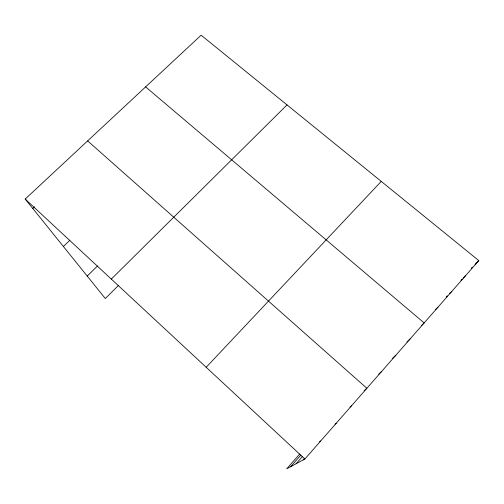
<?xml version="1.0" encoding="UTF-8"?>
<svg xmlns="http://www.w3.org/2000/svg" width="504" height="504" viewBox="0 0 504 504"><rect width="100%" height="100%" fill="white"/><g stroke="black" fill="none" stroke-linecap="round" stroke-linejoin="round"><path stroke-width="0.76" d="M299.723 454.022L286.7 468.821L304.889 459.005L478.8 260.593L201.14 35.179L25.2 199.061L105.311 298.544L118.73 285.176M290.695 466.666L300.976 454.973M296.056 463.774L302.558 456.366M303.112 459.969L304.63 458.231M206.193 367.271L381.251 181.396M471.253 268.21L472.33 267.12M475.026 264.398L478.8 260.593M460.99 280.3L462.086 279.197M463.182 278.101L465.381 275.909M111.315 279.096L287.034 104.908M446.21 296.938L447.325 295.829M449.562 293.612L451.804 291.394M87.217 276.079L97.505 265.986M435.45 309.632L438.064 307.068M421.514 325.489L424.166 322.925L145.612 86.902M63.384 246.481L69.93 240.194M406.873 342.033L410.099 338.971M32.791 208.486L34.492 206.892M392.597 358.256L395.867 355.213M378.693 374.157L381.465 371.65M364.071 390.739L366.881 388.282L87.646 140.9M349.971 407.056L351.679 405.632M335.122 424.091L336.281 423.196M319.517 441.794L320.683 440.987M25.2 199.061L304.889 459.005"/></g></svg>
